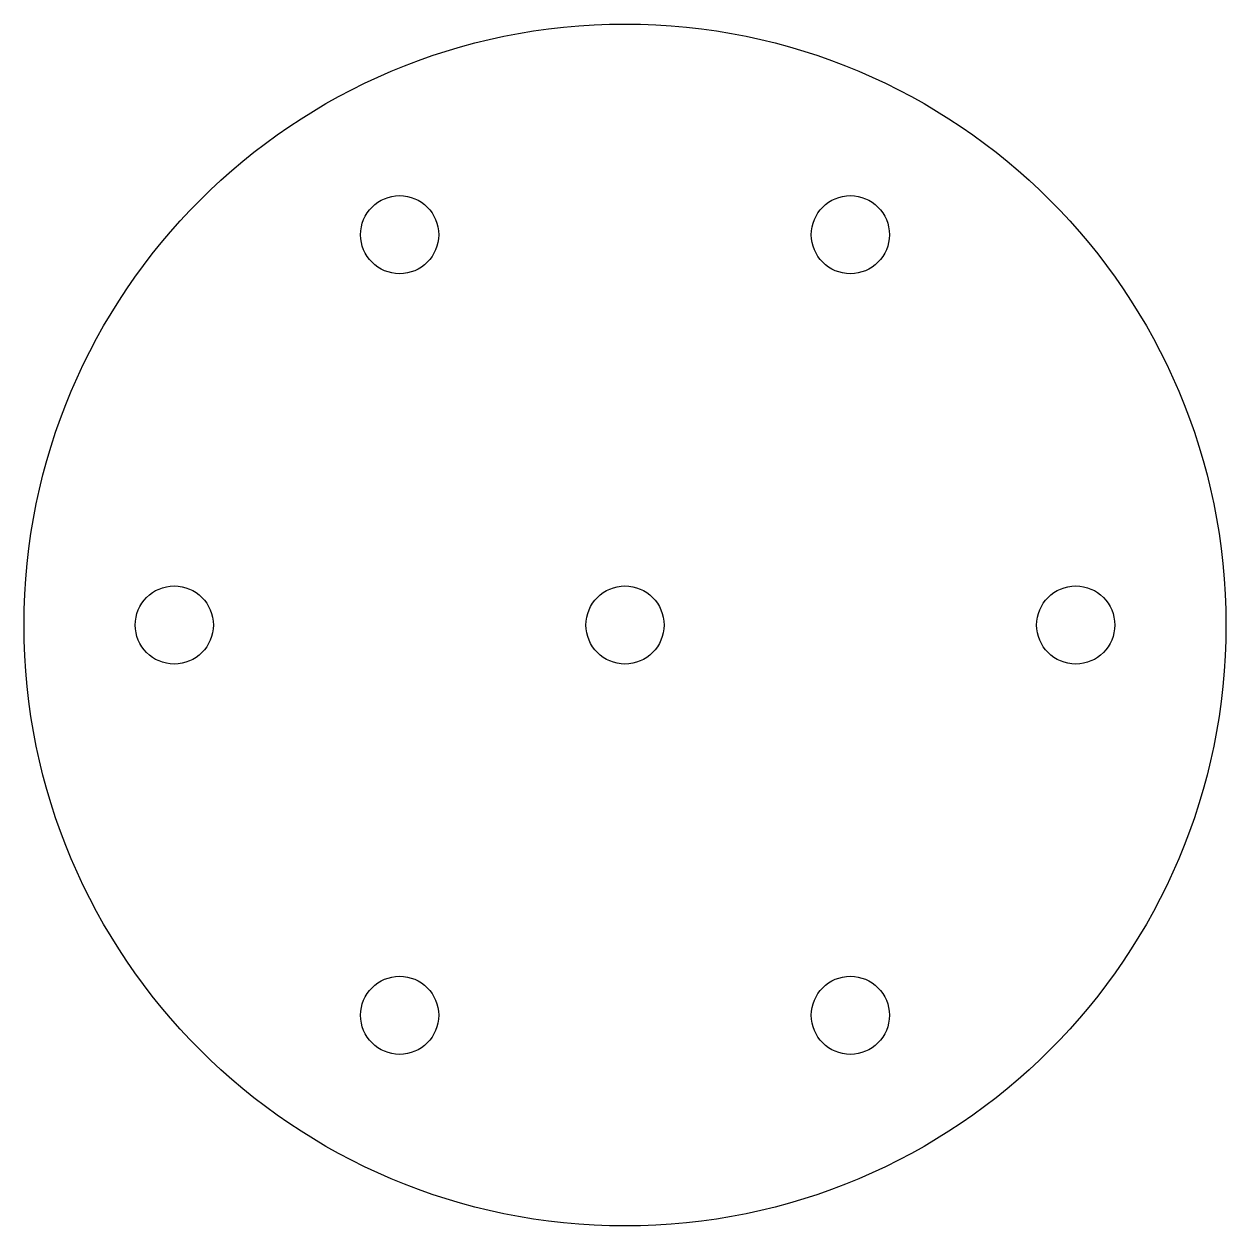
# Model space of a CAD drawing. Header units: millimetres. Extents: x -10 to 30, y -65 to -25.
import ezdxf

# ---------------------------------------------------------------- set-up
doc = ezdxf.new("R2010")
doc.units = ezdxf.units.MM
doc.layers.add('Shape2DView001', color=7, linetype='CONTINUOUS')

msp = doc.modelspace()

# ---------------------------------------------------------------- linework, layer by layer
at = {"layer": 'Shape2DView001'}
for centre, radius in [((10, -45), 20), ((2.5, -32.01), 1.3), ((17.5, -32.01), 1.3), ((-5, -45), 1.3), ((10, -45), 1.3), ((25, -45), 1.3), ((2.5, -57.99), 1.3), ((17.5, -57.99), 1.3)]:
    msp.add_circle(centre, radius, dxfattribs=at)

doc.saveas('drawing.dxf')
